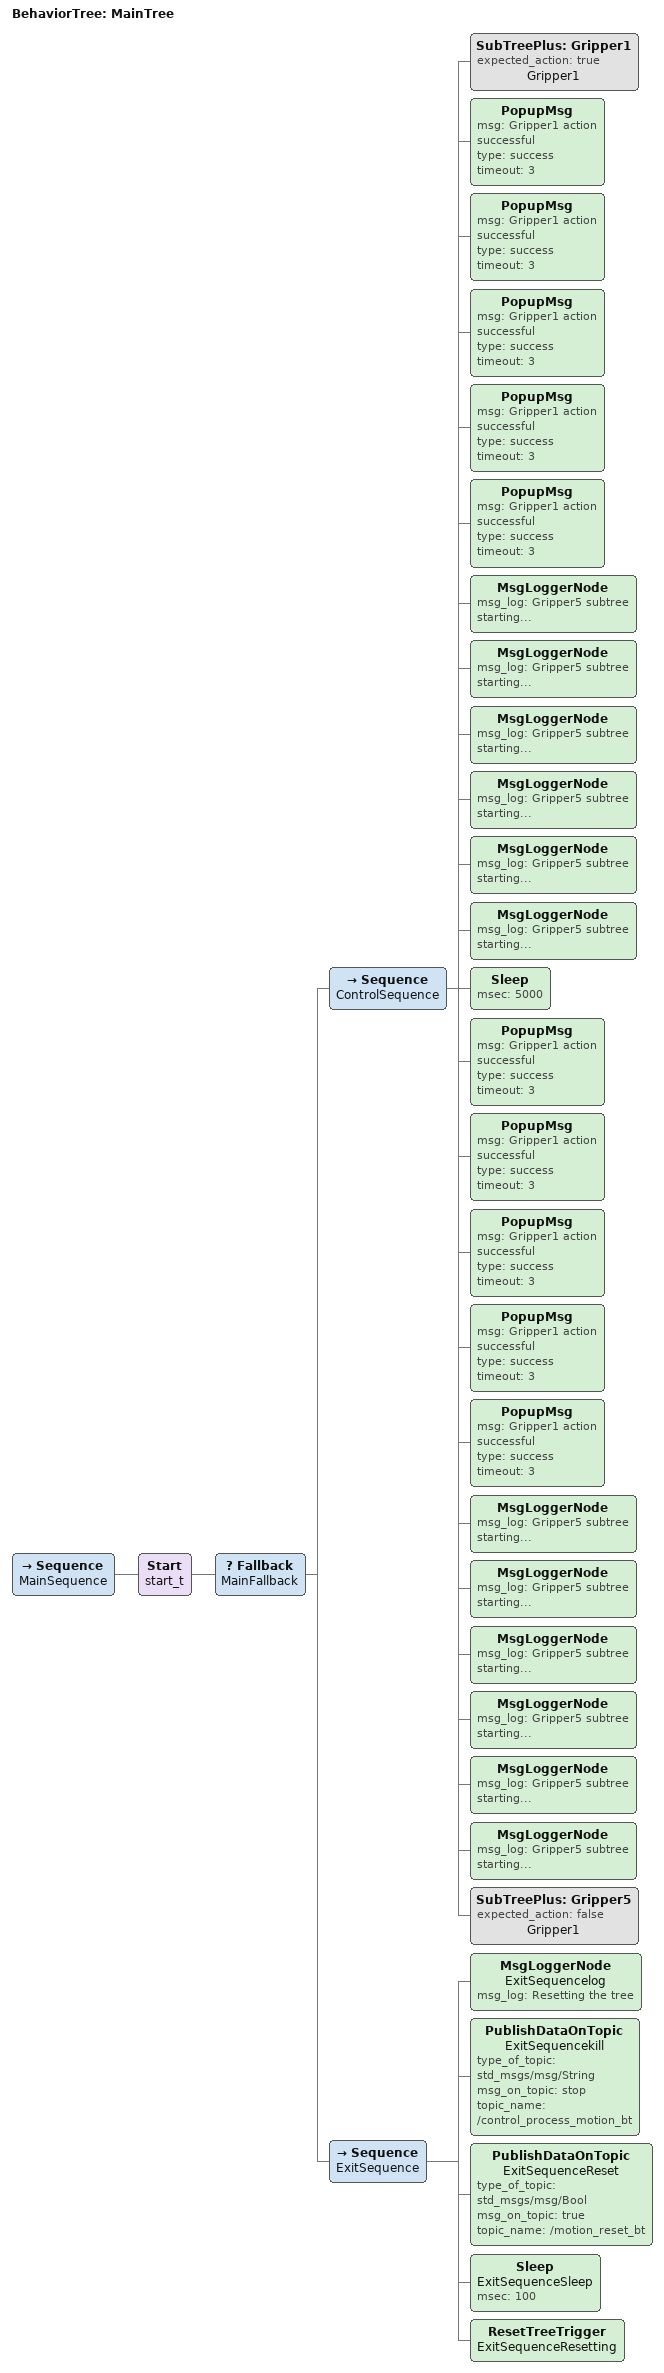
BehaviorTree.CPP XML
<root main_tree_to_execute="MainTree" BTCPP_format="4">
  <include path="do_di_tree.xml" />
  <BehaviorTree ID="MainTree">

    <Sequence name="MainSequence">
      <Start name="start_t">
        <Fallback name="MainFallback">

          <Sequence name="ControlSequence">
            <SubTreePlus ID="Gripper1"
              expected_action="true"
              name="Gripper1" />
              <PopupMsg msg="Gripper1 action successful" type="success" timeout="3"/>
              <PopupMsg msg="Gripper1 action successful" type="success" timeout="3"/>
              <PopupMsg msg="Gripper1 action successful" type="success" timeout="3"/>
              <PopupMsg msg="Gripper1 action successful" type="success" timeout="3"/>
              <PopupMsg msg="Gripper1 action successful" type="success" timeout="3"/>
              <MsgLoggerNode msg_log="Gripper5 subtree starting..."/>
              <MsgLoggerNode msg_log="Gripper5 subtree starting..."/>
              <MsgLoggerNode msg_log="Gripper5 subtree starting..."/>
              <MsgLoggerNode msg_log="Gripper5 subtree starting..."/>
              <MsgLoggerNode msg_log="Gripper5 subtree starting..."/>
              <MsgLoggerNode msg_log="Gripper5 subtree starting..."/>

            <Sleep msec="5000" />
            <PopupMsg msg="Gripper1 action successful" type="success" timeout="3"/>
            <PopupMsg msg="Gripper1 action successful" type="success" timeout="3"/>
            <PopupMsg msg="Gripper1 action successful" type="success" timeout="3"/>
            <PopupMsg msg="Gripper1 action successful" type="success" timeout="3"/>
            <PopupMsg msg="Gripper1 action successful" type="success" timeout="3"/>
            <MsgLoggerNode msg_log="Gripper5 subtree starting..."/>
            <MsgLoggerNode msg_log="Gripper5 subtree starting..."/>
            <MsgLoggerNode msg_log="Gripper5 subtree starting..."/>
            <MsgLoggerNode msg_log="Gripper5 subtree starting..."/>
            <MsgLoggerNode msg_log="Gripper5 subtree starting..."/>
            <MsgLoggerNode msg_log="Gripper5 subtree starting..."/>

            <SubTreePlus ID="Gripper5"
              expected_action="false"
              name="Gripper1" />

          </Sequence>

          <Sequence name="ExitSequence">
            <MsgLoggerNode name="ExitSequencelog" msg_log="Resetting the tree" />
            <PublishDataOnTopic name="ExitSequencekill" type_of_topic="std_msgs/msg/String"
              msg_on_topic="stop" topic_name="/control_process_motion_bt" />
            <PublishDataOnTopic name="ExitSequenceReset" type_of_topic="std_msgs/msg/Bool" msg_on_topic="true" topic_name="/motion_reset_bt" />
            <Sleep name="ExitSequenceSleep" msec="100" />
            <ResetTreeTrigger name="ExitSequenceResetting" />
          </Sequence>
        </Fallback>
      </Start>
    </Sequence>
  </BehaviorTree>
</root>
